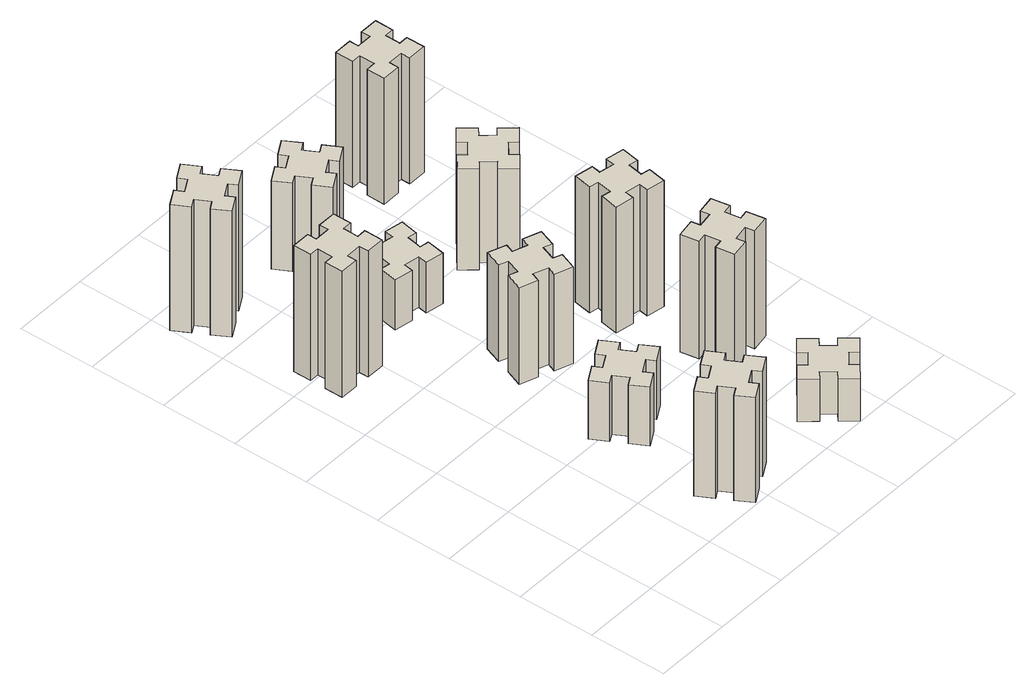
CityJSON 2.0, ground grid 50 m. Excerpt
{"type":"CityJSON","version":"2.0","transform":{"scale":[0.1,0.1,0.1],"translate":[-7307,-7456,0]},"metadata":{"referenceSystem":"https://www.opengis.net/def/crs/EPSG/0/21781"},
"CityObjects":{
"building1":{"type":"Building","attributes":{"class":"1000","function":"1000","usage":"1000","yearOfConstruction":2016,"roofType":"1000","measuredHeight":75,"storeysAboveGround":30,"storeysBelowGround":0},"geometry":[{"type":"Solid","lod":"1","boundaries":[[[[0,1,2,3,4,5,6,7,8,9,10,11,12,13,14,15,16,17,18,19]],[[17,16,20,21]],[[16,15,22,20]],[[15,14,23,22]],[[14,13,24,23]],[[13,12,25,24]],[[12,11,26,25]],[[11,10,27,26]],[[10,9,28,27]],[[9,8,29,28]],[[8,7,30,29]],[[7,6,31,30]],[[6,5,32,31]],[[5,4,33,32]],[[4,3,34,33]],[[3,2,35,34]],[[2,1,36,35]],[[1,0,37,36]],[[0,19,38,37]],[[19,18,39,38]],[[18,17,21,39]],[[24,25,26,27,28,29,30,31,32,33,34,35,36,37,38,39,21,20,22,23]]]]}]},
"building2":{"type":"Building","attributes":{"class":"1000","function":"1000","usage":"1000","yearOfConstruction":2016,"roofType":"1000","measuredHeight":90,"storeysAboveGround":30,"storeysBelowGround":0},"geometry":[{"type":"Solid","lod":"1","boundaries":[[[[40,41,42,43,44,45,46,47,48,49,50,51,52,53,54,55,56,57,58,59]],[[57,56,60,61]],[[56,55,62,60]],[[55,54,63,62]],[[54,53,64,63]],[[53,52,65,64]],[[52,51,66,65]],[[51,50,67,66]],[[50,49,68,67]],[[49,48,69,68]],[[48,47,70,69]],[[47,46,71,70]],[[46,45,72,71]],[[45,44,73,72]],[[44,43,74,73]],[[43,42,75,74]],[[42,41,76,75]],[[41,40,77,76]],[[40,59,78,77]],[[59,58,79,78]],[[58,57,61,79]],[[64,65,66,67,68,69,70,71,72,73,74,75,76,77,78,79,61,60,62,63]]]]}]},
"building3":{"type":"Building","attributes":{"class":"1000","function":"1000","usage":"1000","yearOfConstruction":2016,"roofType":"1000","measuredHeight":90,"storeysAboveGround":30,"storeysBelowGround":0},"geometry":[{"type":"Solid","lod":"1","boundaries":[[[[80,81,82,83,84,85,86,87,88,89,90,91,92,93,94,95,96,97,98,99]],[[97,96,100,101]],[[96,95,102,100]],[[95,94,103,102]],[[94,93,104,103]],[[93,92,105,104]],[[92,91,106,105]],[[91,90,107,106]],[[90,89,108,107]],[[89,88,109,108]],[[88,87,110,109]],[[87,86,111,110]],[[86,85,112,111]],[[85,84,113,112]],[[84,83,114,113]],[[83,82,115,114]],[[82,81,116,115]],[[81,80,117,116]],[[80,99,118,117]],[[99,98,119,118]],[[98,97,101,119]],[[104,105,106,107,108,109,110,111,112,113,114,115,116,117,118,119,101,100,102,103]]]]}]},
"building4":{"type":"Building","attributes":{"class":"1000","function":"1000","usage":"1000","yearOfConstruction":2016,"roofType":"1000","measuredHeight":42,"storeysAboveGround":30,"storeysBelowGround":0},"geometry":[{"type":"Solid","lod":"1","boundaries":[[[[120,121,122,123,124,125,126,127,128,129,130,131,132,133,134,135,136,137,138,139]],[[137,136,140,141]],[[136,135,142,140]],[[135,134,143,142]],[[134,133,144,143]],[[133,132,145,144]],[[132,131,146,145]],[[131,130,147,146]],[[130,129,148,147]],[[129,128,149,148]],[[128,127,150,149]],[[127,126,151,150]],[[126,125,152,151]],[[125,124,153,152]],[[124,123,154,153]],[[123,122,155,154]],[[122,121,156,155]],[[121,120,157,156]],[[120,139,158,157]],[[139,138,159,158]],[[138,137,141,159]],[[144,145,146,147,148,149,150,151,152,153,154,155,156,157,158,159,141,140,142,143]]]]}]},
"building5":{"type":"Building","attributes":{"class":"1000","function":"1000","usage":"1000","yearOfConstruction":2016,"roofType":"1000","measuredHeight":69,"storeysAboveGround":30,"storeysBelowGround":0},"geometry":[{"type":"Solid","lod":"1","boundaries":[[[[160,161,162,163,164,165,166,167,168,169,170,171,172,173,174,175,176,177,178,179]],[[177,176,180,181]],[[176,175,182,180]],[[175,174,183,182]],[[174,173,184,183]],[[173,172,185,184]],[[172,171,186,185]],[[171,170,187,186]],[[170,169,188,187]],[[169,168,189,188]],[[168,167,190,189]],[[167,166,191,190]],[[166,165,192,191]],[[165,164,193,192]],[[164,163,194,193]],[[163,162,195,194]],[[162,161,196,195]],[[161,160,197,196]],[[160,179,198,197]],[[179,178,199,198]],[[178,177,181,199]],[[184,185,186,187,188,189,190,191,192,193,194,195,196,197,198,199,181,180,182,183]]]]}]},
"building6":{"type":"Building","attributes":{"class":"1000","function":"1000","usage":"1000","yearOfConstruction":2016,"roofType":"1000","measuredHeight":36,"storeysAboveGround":30,"storeysBelowGround":0},"geometry":[{"type":"Solid","lod":"1","boundaries":[[[[200,201,202,203,204,205,206,207,208,209,210,211,212,213,214,215,216,217,218,219]],[[217,216,220,221]],[[216,215,222,220]],[[215,214,223,222]],[[214,213,224,223]],[[213,212,225,224]],[[212,211,226,225]],[[211,210,227,226]],[[210,209,228,227]],[[209,208,229,228]],[[208,207,230,229]],[[207,206,231,230]],[[206,205,232,231]],[[205,204,233,232]],[[204,203,234,233]],[[203,202,235,234]],[[202,201,236,235]],[[201,200,237,236]],[[200,219,238,237]],[[219,218,239,238]],[[218,217,221,239]],[[224,225,226,227,228,229,230,231,232,233,234,235,236,237,238,239,221,220,222,223]]]]}]},
"building7":{"type":"Building","attributes":{"class":"1000","function":"1000","usage":"1000","yearOfConstruction":2016,"roofType":"1000","measuredHeight":30,"storeysAboveGround":30,"storeysBelowGround":0},"geometry":[{"type":"Solid","lod":"1","boundaries":[[[[240,241,242,243,244,245,246,247,248,249,250,251,252,253,254,255,256,257,258,259]],[[257,256,260,261]],[[256,255,262,260]],[[255,254,263,262]],[[254,253,264,263]],[[253,252,265,264]],[[252,251,266,265]],[[251,250,267,266]],[[250,249,268,267]],[[249,248,269,268]],[[248,247,270,269]],[[247,246,271,270]],[[246,245,272,271]],[[245,244,273,272]],[[244,243,274,273]],[[243,242,275,274]],[[242,241,276,275]],[[241,240,277,276]],[[240,259,278,277]],[[259,258,279,278]],[[258,257,261,279]],[[264,265,266,267,268,269,270,271,272,273,274,275,276,277,278,279,261,260,262,263]]]]}]},
"building8":{"type":"Building","attributes":{"class":"1000","function":"1000","usage":"1000","yearOfConstruction":2016,"roofType":"1000","measuredHeight":63,"storeysAboveGround":30,"storeysBelowGround":0},"geometry":[{"type":"Solid","lod":"1","boundaries":[[[[280,281,282,283,284,285,286,287,288,289,290,291,292,293,294,295,296,297,298,299]],[[297,296,300,301]],[[296,295,302,300]],[[295,294,303,302]],[[294,293,304,303]],[[293,292,305,304]],[[292,291,306,305]],[[291,290,307,306]],[[290,289,308,307]],[[289,288,309,308]],[[288,287,310,309]],[[287,286,311,310]],[[286,285,312,311]],[[285,284,313,312]],[[284,283,314,313]],[[283,282,315,314]],[[282,281,316,315]],[[281,280,317,316]],[[280,299,318,317]],[[299,298,319,318]],[[298,297,301,319]],[[304,305,306,307,308,309,310,311,312,313,314,315,316,317,318,319,301,300,302,303]]]]}]},
"building9":{"type":"Building","attributes":{"class":"1000","function":"1000","usage":"1000","yearOfConstruction":2016,"roofType":"1000","measuredHeight":84,"storeysAboveGround":30,"storeysBelowGround":0},"geometry":[{"type":"Solid","lod":"1","boundaries":[[[[320,321,322,323,324,325,326,327,328,329,330,331,332,333,334,335,336,337,338,339]],[[337,336,340,341]],[[336,335,342,340]],[[335,334,343,342]],[[334,333,344,343]],[[333,332,345,344]],[[332,331,346,345]],[[331,330,347,346]],[[330,329,348,347]],[[329,328,349,348]],[[328,327,350,349]],[[327,326,351,350]],[[326,325,352,351]],[[325,324,353,352]],[[324,323,354,353]],[[323,322,355,354]],[[322,321,356,355]],[[321,320,357,356]],[[320,339,358,357]],[[339,338,359,358]],[[338,337,341,359]],[[344,345,346,347,348,349,350,351,352,353,354,355,356,357,358,359,341,340,342,343]]]]}]},
"building10":{"type":"Building","attributes":{"class":"1000","function":"1000","usage":"1000","yearOfConstruction":2016,"roofType":"1000","measuredHeight":90,"storeysAboveGround":30,"storeysBelowGround":0},"geometry":[{"type":"Solid","lod":"1","boundaries":[[[[360,361,362,363,364,365,366,367,368,369,370,371,372,373,374,375,376,377,378,379]],[[377,376,380,381]],[[376,375,382,380]],[[375,374,383,382]],[[374,373,384,383]],[[373,372,385,384]],[[372,371,386,385]],[[371,370,387,386]],[[370,369,388,387]],[[369,368,389,388]],[[368,367,390,389]],[[367,366,391,390]],[[366,365,392,391]],[[365,364,393,392]],[[364,363,394,393]],[[363,362,395,394]],[[362,361,396,395]],[[361,360,397,396]],[[360,379,398,397]],[[379,378,399,398]],[[378,377,381,399]],[[384,385,386,387,388,389,390,391,392,393,394,395,396,397,398,399,381,380,382,383]]]]}]},
"building11":{"type":"Building","attributes":{"class":"1000","function":"1000","usage":"1000","yearOfConstruction":2016,"roofType":"1000","measuredHeight":72,"storeysAboveGround":30,"storeysBelowGround":0},"geometry":[{"type":"Solid","lod":"1","boundaries":[[[[400,401,402,403,404,405,406,407,408,409,410,411,412,413,414,415,416,417,418,419]],[[417,416,420,421]],[[416,415,422,420]],[[415,414,423,422]],[[414,413,424,423]],[[413,412,425,424]],[[412,411,426,425]],[[411,410,427,426]],[[410,409,428,427]],[[409,408,429,428]],[[408,407,430,429]],[[407,406,431,430]],[[406,405,432,431]],[[405,404,433,432]],[[404,403,434,433]],[[403,402,435,434]],[[402,401,436,435]],[[401,400,437,436]],[[400,419,438,437]],[[419,418,439,438]],[[418,417,421,439]],[[424,425,426,427,428,429,430,431,432,433,434,435,436,437,438,439,421,420,422,423]]]]}]},
"building12":{"type":"Building","attributes":{"class":"1000","function":"1000","usage":"1000","yearOfConstruction":2016,"roofType":"1000","measuredHeight":90,"storeysAboveGround":30,"storeysBelowGround":0},"geometry":[{"type":"Solid","lod":"1","boundaries":[[[[440,441,442,443,444,445,446,447,448,449,450,451,452,453,454,455,456,457,458,459]],[[457,456,460,461]],[[456,455,462,460]],[[455,454,463,462]],[[454,453,464,463]],[[453,452,465,464]],[[452,451,466,465]],[[451,450,467,466]],[[450,449,468,467]],[[449,448,469,468]],[[448,447,470,469]],[[447,446,471,470]],[[446,445,472,471]],[[445,444,473,472]],[[444,443,474,473]],[[443,442,475,474]],[[442,441,476,475]],[[441,440,477,476]],[[440,459,478,477]],[[459,458,479,478]],[[458,457,461,479]],[[464,465,466,467,468,469,470,471,472,473,474,475,476,477,478,479,461,460,462,463]]]]}]}
},
"vertices":[
[855,234,0],[905,147,0],[853,117,0],[913,13,0],[1017,73,0],[987,125,0],[1074,175,0],[1104,123,0],[1208,183,0],[1148,287,0],[1096,257,0],[1046,344,0],[1098,374,0],[1038,478,0],[934,418,0],[964,366,0],[877,316,0],[847,368,0],[743,308,0],[803,204,0],[877,316,750],[847,368,750],[964,366,750],[934,418,750],[1038,478,750],[1098,374,750],[1046,344,750],[1096,257,750],[1148,287,750],[1208,183,750],[1104,123,750],[1074,175,750],[987,125,750],[1017,73,750],[913,13,750],[853,117,750],[905,147,750],[855,234,750],[803,204,750],[743,308,750],
[445,2415,0],[445,2515,0],[505,2515,0],[505,2635,0],[385,2635,0],[385,2575,0],[285,2575,0],[285,2635,0],[165,2635,0],[165,2515,0],[225,2515,0],[225,2415,0],[165,2415,0],[165,2295,0],[285,2295,0],[285,2355,0],[385,2355,0],[385,2295,0],[505,2295,0],[505,2415,0],[385,2355,900],[385,2295,900],[285,2355,900],[285,2295,900],[165,2295,900],[165,2415,900],[225,2415,900],[225,2515,900],[165,2515,900],[165,2635,900],[285,2635,900],[285,2575,900],[385,2575,900],[385,2635,900],[505,2635,900],[505,2515,900],[445,2515,900],[445,2415,900],[505,2415,900],[505,2295,900],
[224,3426,0],[137,3376,0],[107,3428,0],[3,3368,0],[63,3264,0],[115,3294,0],[165,3207,0],[113,3177,0],[173,3073,0],[277,3133,0],[247,3185,0],[334,3235,0],[364,3183,0],[468,3243,0],[408,3347,0],[356,3317,0],[306,3404,0],[358,3434,0],[298,3538,0],[194,3478,0],[306,3404,900],[358,3434,900],[356,3317,900],[408,3347,900],[468,3243,900],[364,3183,900],[334,3235,900],[247,3185,900],[277,3133,900],[173,3073,900],[113,3177,900],[165,3207,900],[115,3294,900],[63,3264,900],[3,3368,900],[107,3428,900],[137,3376,900],[224,3426,900],[194,3478,900],[298,3538,900],
[1096,997,0],[1046,1084,0],[1098,1114,0],[1038,1218,0],[934,1158,0],[964,1106,0],[877,1056,0],[847,1108,0],[743,1048,0],[803,944,0],[855,974,0],[905,887,0],[853,857,0],[913,753,0],[1017,813,0],[987,865,0],[1074,915,0],[1104,863,0],[1208,923,0],[1148,1027,0],[1074,915,420],[1104,863,420],[987,865,420],[1017,813,420],[913,753,420],[853,857,420],[905,887,420],[855,974,420],[803,944,420],[743,1048,420],[847,1108,420],[877,1056,420],[964,1106,420],[934,1158,420],[1038,1218,420],[1098,1114,420],[1046,1084,420],[1096,997,420],[1148,1027,420],[1208,923,420],
[1162,1641,0],[1196,1735,0],[1252,1714,0],[1293,1827,0],[1180,1868,0],[1160,1812,0],[1066,1846,0],[1087,1902,0],[974,1943,0],[933,1830,0],[989,1810,0],[955,1716,0],[899,1737,0],[857,1624,0],[970,1583,0],[991,1639,0],[1085,1605,0],[1064,1549,0],[1177,1507,0],[1218,1620,0],[1085,1605,690],[1064,1549,690],[991,1639,690],[970,1583,690],[857,1624,690],[899,1737,690],[955,1716,690],[989,1810,690],[933,1830,690],[974,1943,690],[1087,1902,690],[1066,1846,690],[1160,1812,690],[1180,1868,690],[1293,1827,690],[1252,1714,690],[1196,1735,690],[1162,1641,690],[1218,1620,690],[1177,1507,690],
[1044,2665,0],[945,2682,0],[956,2741,0],[837,2762,0],[817,2644,0],[876,2634,0],[858,2535,0],[799,2546,0],[778,2427,0],[897,2407,0],[907,2466,0],[1005,2448,0],[995,2389,0],[1113,2368,0],[1134,2487,0],[1075,2497,0],[1092,2595,0],[1151,2585,0],[1172,2703,0],[1054,2724,0],[1092,2595,360],[1151,2585,360],[1075,2497,360],[1134,2487,360],[1113,2368,360],[995,2389,360],[1005,2448,360],[907,2466,360],[897,2407,360],[778,2427,360],[799,2546,360],[858,2535,360],[876,2634,360],[817,2644,360],[837,2762,360],[956,2741,360],[945,2682,360],[1044,2665,360],[1054,2724,360],[1172,2703,360],
[1848,129,0],[1924,193,0],[1963,147,0],[2055,224,0],[1978,316,0],[1932,278,0],[1867,354,0],[1913,393,0],[1836,485,0],[1744,408,0],[1783,362,0],[1706,297,0],[1668,343,0],[1576,266,0],[1653,174,0],[1699,213,0],[1763,136,0],[1717,98,0],[1794,6,0],[1886,83,0],[1763,136,300],[1717,98,300],[1699,213,300],[1653,174,300],[1576,266,300],[1668,343,300],[1706,297,300],[1783,362,300],[1744,408,300],[1836,485,300],[1913,393,300],[1867,354,300],[1932,278,300],[1978,316,300],[2055,224,300],[1963,147,300],[1924,193,300],[1848,129,300],[1886,83,300],[1794,6,300],
[1096,3217,0],[1046,3304,0],[1098,3334,0],[1038,3438,0],[934,3378,0],[964,3326,0],[877,3276,0],[847,3328,0],[743,3268,0],[803,3164,0],[855,3194,0],[905,3107,0],[853,3077,0],[913,2973,0],[1017,3033,0],[987,3085,0],[1074,3135,0],[1104,3083,0],[1208,3143,0],[1148,3247,0],[1074,3135,630],[1104,3083,630],[987,3085,630],[1017,3033,630],[913,2973,630],[853,3077,630],[905,3107,630],[855,3194,630],[803,3164,630],[743,3268,630],[847,3328,630],[877,3276,630],[964,3326,630],[934,3378,630],[1038,3438,630],[1098,3334,630],[1046,3304,630],[1096,3217,630],[1148,3247,630],[1208,3143,630],
[1785,868,0],[1884,886,0],[1894,827,0],[2012,847,0],[1991,966,0],[1932,955,0],[1915,1054,0],[1974,1064,0],[1953,1182,0],[1835,1161,0],[1845,1102,0],[1747,1085,0],[1737,1144,0],[1618,1123,0],[1639,1005,0],[1698,1015,0],[1716,917,0],[1657,907,0],[1677,788,0],[1796,809,0],[1716,917,840],[1657,907,840],[1698,1015,840],[1639,1005,840],[1618,1123,840],[1737,1144,840],[1747,1085,840],[1845,1102,840],[1835,1161,840],[1953,1182,840],[1974,1064,840],[1915,1054,840],[1932,955,840],[1991,966,840],[2012,847,840],[1894,827,840],[1884,886,840],[1785,868,840],[1796,809,840],[1677,788,840],
[1647,1526,0],[1745,1508,0],[1735,1449,0],[1853,1428,0],[1874,1547,0],[1815,1557,0],[1832,1655,0],[1891,1645,0],[1912,1763,0],[1794,1784,0],[1784,1725,0],[1685,1742,0],[1696,1801,0],[1577,1822,0],[1557,1704,0],[1616,1694,0],[1598,1595,0],[1539,1606,0],[1518,1487,0],[1637,1467,0],[1598,1595,900],[1539,1606,900],[1616,1694,900],[1557,1704,900],[1577,1822,900],[1696,1801,900],[1685,1742,900],[1784,1725,900],[1794,1784,900],[1912,1763,900],[1891,1645,900],[1832,1655,900],[1815,1557,900],[1874,1547,900],[1853,1428,900],[1735,1449,900],[1745,1508,900],[1647,1526,900],[1637,1467,900],[1518,1487,900],
[1499,2433,0],[1563,2356,0],[1517,2318,0],[1594,2226,0],[1686,2303,0],[1648,2349,0],[1724,2413,0],[1763,2367,0],[1855,2444,0],[1778,2536,0],[1732,2498,0],[1667,2574,0],[1713,2613,0],[1636,2705,0],[1544,2628,0],[1583,2582,0],[1506,2517,0],[1468,2563,0],[1376,2486,0],[1453,2394,0],[1506,2517,720],[1468,2563,720],[1583,2582,720],[1544,2628,720],[1636,2705,720],[1713,2613,720],[1667,2574,720],[1732,2498,720],[1778,2536,720],[1855,2444,720],[1763,2367,720],[1724,2413,720],[1648,2349,720],[1686,2303,720],[1594,2226,720],[1517,2318,720],[1563,2356,720],[1499,2433,720],[1453,2394,720],[1376,2486,720],
[1665,3195,0],[1765,3195,0],[1765,3135,0],[1885,3135,0],[1885,3255,0],[1825,3255,0],[1825,3355,0],[1885,3355,0],[1885,3475,0],[1765,3475,0],[1765,3415,0],[1665,3415,0],[1665,3475,0],[1545,3475,0],[1545,3355,0],[1605,3355,0],[1605,3255,0],[1545,3255,0],[1545,3135,0],[1665,3135,0],[1605,3255,900],[1545,3255,900],[1605,3355,900],[1545,3355,900],[1545,3475,900],[1665,3475,900],[1665,3415,900],[1765,3415,900],[1765,3475,900],[1885,3475,900],[1885,3355,900],[1825,3355,900],[1825,3255,900],[1885,3255,900],[1885,3135,900],[1765,3135,900],[1765,3195,900],[1665,3195,900],[1665,3135,900],[1545,3135,900]
]}
